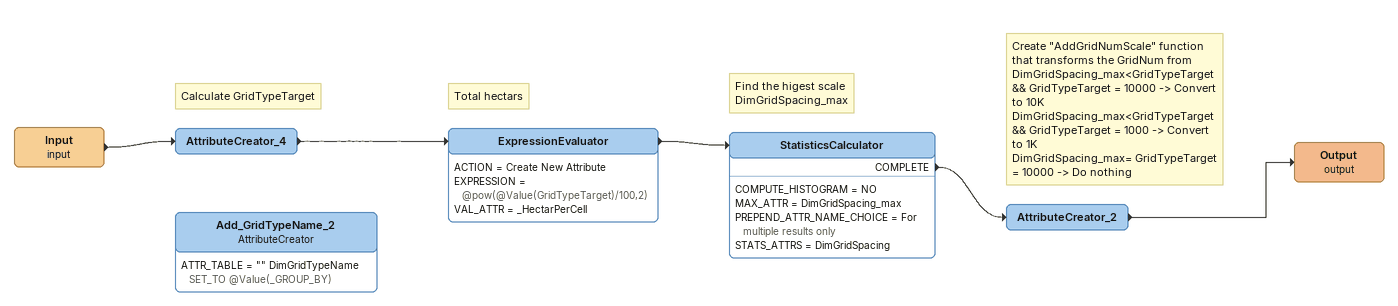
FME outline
Input (input)
    -> AttributeCreator_4
Note: Calculate GridTypeTarget
AttributeCreator_4
    -> ExpressionEvaluator
Note: Total hectars
ExpressionEvaluator
    ACTION = Create New Attribute
    EXPRESSION = @pow(@Value(GridTypeTarget)/100,2)
    VAL_ATTR = _HectarPerCell
    -> StatisticsCalculator
Note: Find the higest scale / DimGridSpacing_max
StatisticsCalculator
    COMPUTE_HISTOGRAM = NO
    MAX_ATTR = DimGridSpacing_max
    PREPEND_ATTR_NAME_CHOICE = For multiple results only
    STATS_ATTRS = DimGridSpacing
    COMPLETE -> AttributeCreator_2
Note: Create "AddGridNumScale" function / that transforms the GridNum from / DimGridSpacing_max<GridTypeTarget && GridTypeTarget = 10000 -> Convert to 10K / DimGridSpacing_max<GridTypeTarget && GridTypeTarget = 1000 -> Convert to 1K / DimGridSpacing_max= GridTypeTarget = 10000 -> Do nothing
AttributeCreator_2
    -> Output (output)
Output (output)
Add_GridTypeName_2: AttributeCreator
    ATTR_TABLE = "" DimGridTypeName SET_TO @Value(_GROUP_BY)
